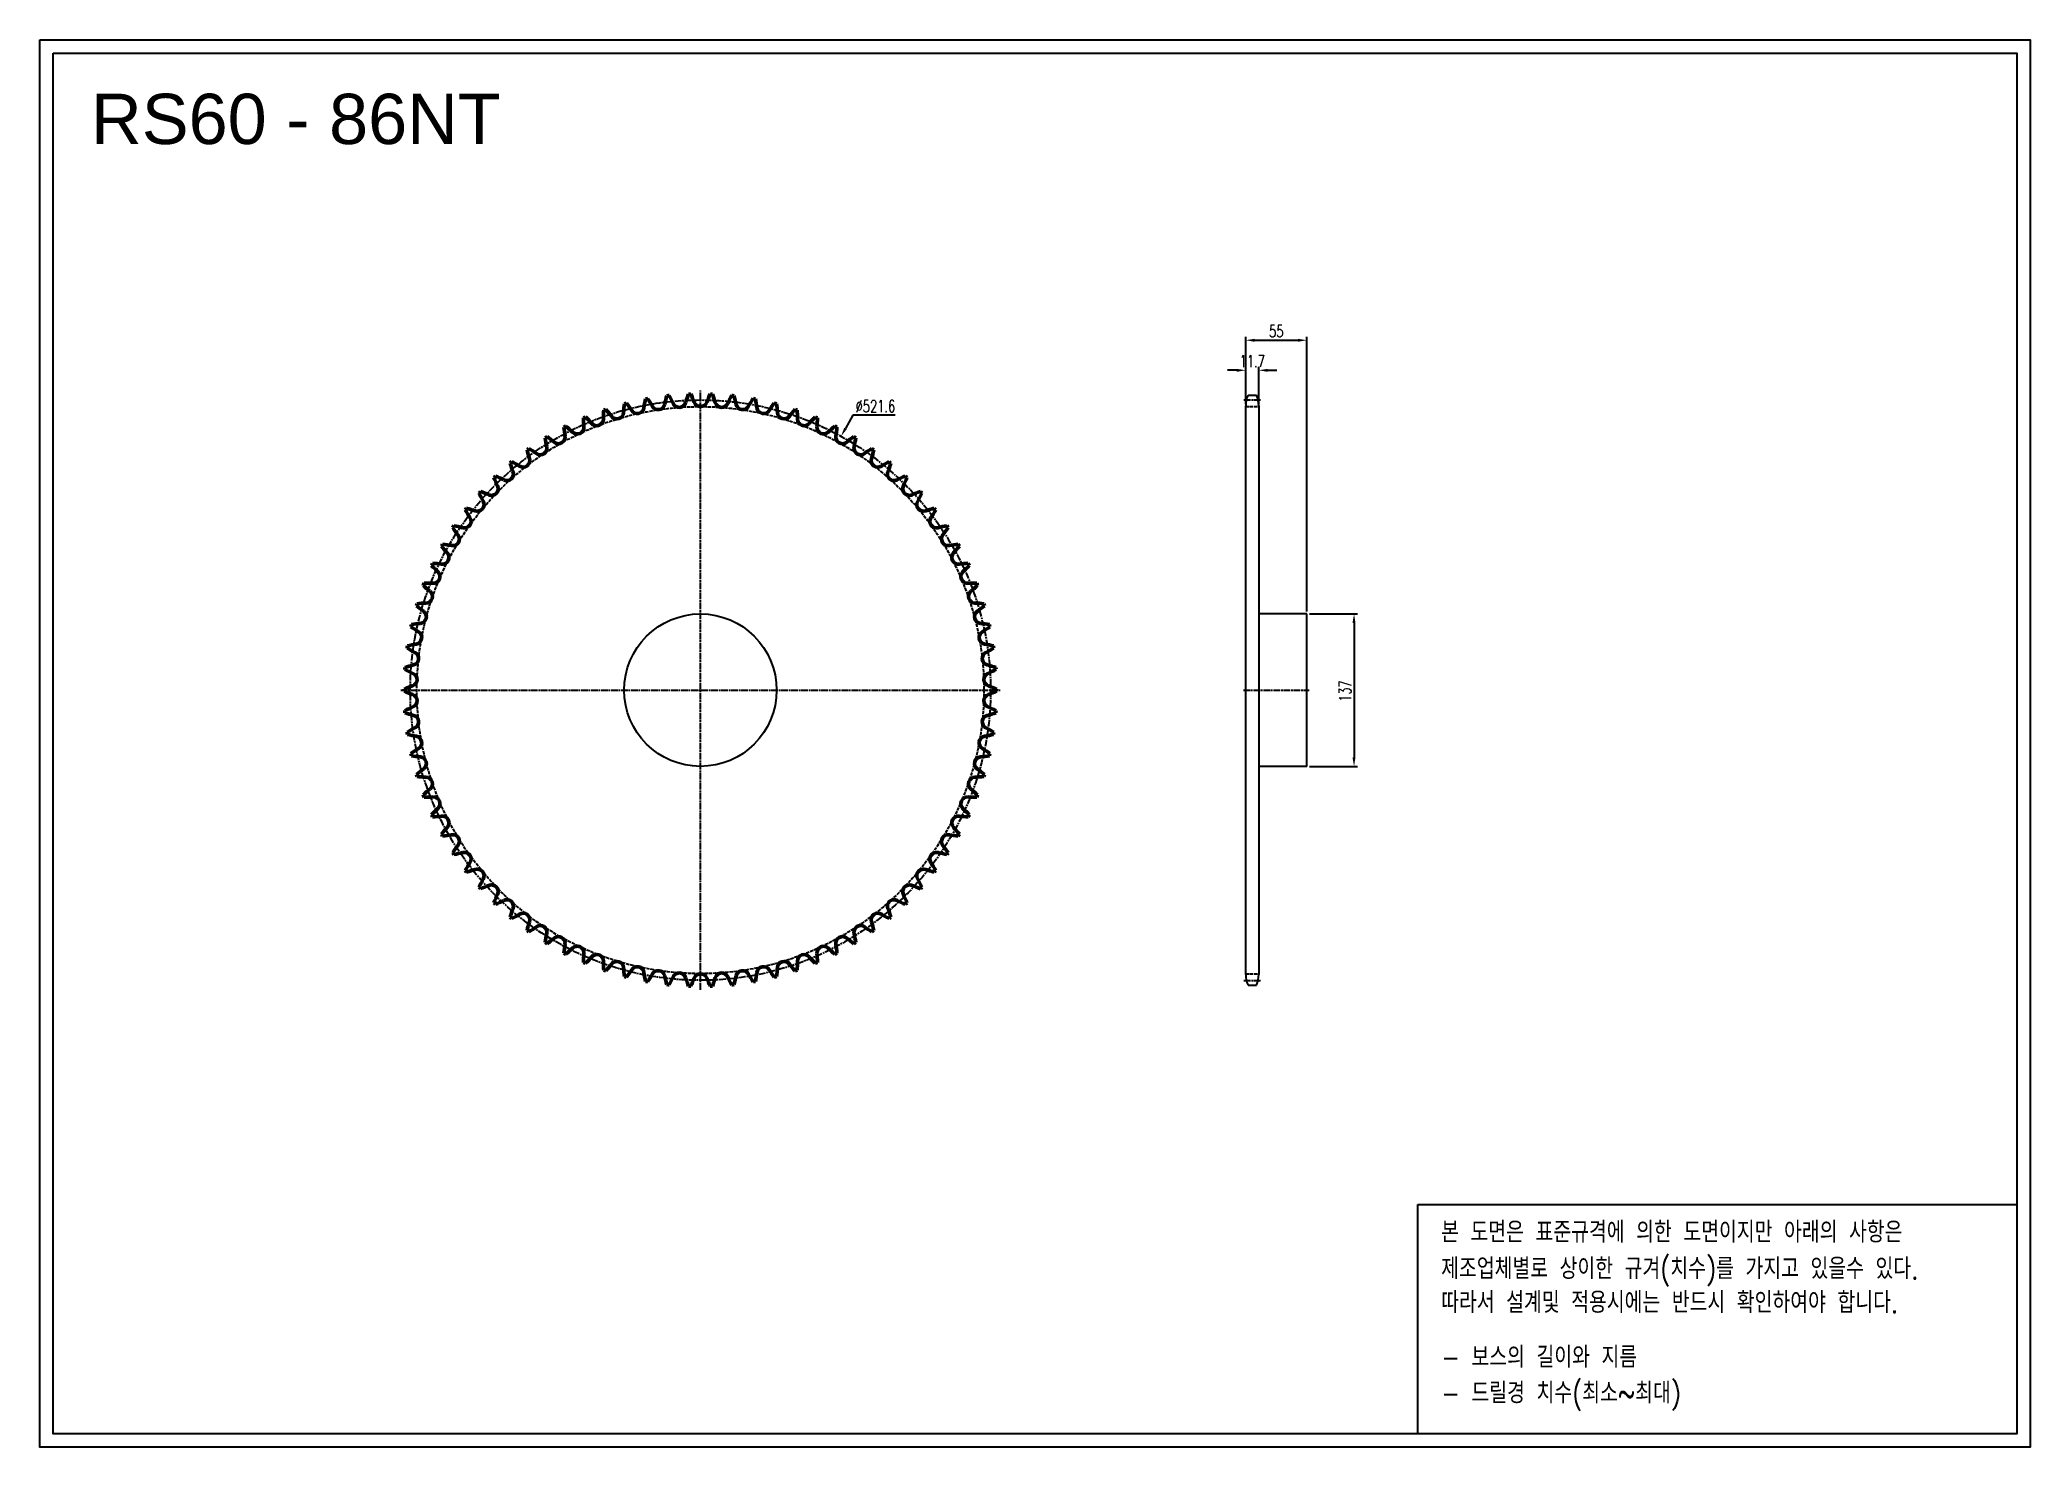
# Model space of a CAD drawing. Header units: millimetres. Extents: x 38128 to 39917, y 6760 to 8025.
import ezdxf

# ---------------------------------------------------------------- set-up
doc = ezdxf.new("R2010")
doc.units = ezdxf.units.MM
for name, pattern in [('AM_ISO02W050', [7.5, 6, -1.5]), ('AM_ISO02W050x2', [3.75, 3, -0.75]), ('AM_ISO08W050', [18, 12, -1.5, 3, -1.5]), ('AM_ISO08W050x2', [9, 6, -0.75, 1.5, -0.75])]:
    doc.linetypes.add(name, pattern=pattern)
for name, color, linetype, lineweight in [('AM_0N', 7, 'Continuous', 50), ('AM_3N', 6, 'AM_ISO02W050', 25), ('AM_7', 4, 'AM_ISO08W050', 25), ('AM_7N', 4, 'AM_ISO08W050', 25)]:
    doc.layers.add(name, color=color, linetype=linetype, lineweight=lineweight)
doc.layers.add('S-DIM', color=7, linetype='Continuous')
doc.styles.add('HAN', font='ROMANS.shx', dxfattribs={"width": 0.7, "bigfont": 'whgtxt.shx'})
doc.styles.add('HSG', font='SIMPLEX.shx', dxfattribs={"width": 0.7, "bigfont": 'HSG.shx'})
doc.styles.get("Standard").update_dxf_attribs({"font": 'arial.ttf'})
doc.dimstyles.new('APP23', dxfattribs={"dimscale": 4.5, "dimtxt": 2.4, "dimasz": 1.8, "dimexe": 0.7, "dimexo": 0.5, "dimgap": 0.6, "dimtad": 1, "dimtoh": 1, "dimdec": 1, "dimrnd": 0.01, "dimzin": 9, "dimdsep": 46, "dimtxsty": 'HSG', "dimcen": 0, "dimclrd": 1, "dimclre": 1, "dimclrt": 256, "dimazin": 2, "dimtp": 1, "dimtm": 1, "dimtfac": 0.5, "dimtdec": 1, "dimtix": 1, "dimtofl": 0, "dimtmove": 0, "dimatfit": 3, "dimfxl": 0, "dimtvp": 1, "dimtolj": 2, "dimlwd": -1, "dimlwe": -1, "dimarcsym": 0})

# ---------------------------------------------------------------- blocks, each defined once
blk = doc.blocks.new('*D1')
at = {"layer": 'Defpoints', "color": 0, "transparency": 16777216}
for p in [(38847.8, 7668.9), (38595, 7212.7)]:
    blk.add_point(p, dxfattribs=at)
at = {"layer": 'S-DIM', "color": 1, "transparency": 16777216}
for p, q in [((38858.4, 7687.9), (38851.8, 7676)), ((38896.4, 7687.9), (38858.4, 7687.9))]:
    blk.add_line(p, q, dxfattribs=at)
blk.add_solid([(38850.6, 7676.6), (38852.9, 7675.3), (38847.8, 7668.9)], dxfattribs=at)
at = {"layer": 'S-DIM', "transparency": 16777216, "insert": (38878.7, 7696), "char_height": 10.8, "attachment_point": 5, "style": 'HSG'}
blk.add_mtext('\\A2;∅521.6', dxfattribs=at)
blk = doc.blocks.new('*D2')
at = {"layer": 'Defpoints', "color": 0, "transparency": 16777216}
for p in [(39223.2, 7728.3), (39211.5, 7695.7), (39223.2, 7695.7)]:
    blk.add_point(p, dxfattribs=at)
at = {"layer": 'S-DIM', "color": 1, "transparency": 16777216}
for p, q in [((39211.5, 7697.9), (39211.5, 7731.4)), ((39223.2, 7697.9), (39223.2, 7731.4)), ((39203.4, 7728.3), (39195.3, 7728.3)), ((39231.3, 7728.3), (39239.4, 7728.3))]:
    blk.add_line(p, q, dxfattribs=at)
for points in [[(39203.4, 7729.6), (39203.4, 7726.9), (39211.5, 7728.3)], [(39231.3, 7729.6), (39231.3, 7726.9), (39223.2, 7728.3)]]:
    blk.add_solid(points, dxfattribs=at)
at = {"layer": 'S-DIM', "transparency": 16777216, "insert": (39217.4, 7736.4), "char_height": 10.8, "attachment_point": 5, "style": 'HSG'}
blk.add_mtext('\\A2;11.7', dxfattribs=at)
blk = doc.blocks.new('*D3')
at = {"layer": 'Defpoints', "color": 0, "transparency": 16777216}
for p in [(39266.5, 7755.3), (39211.5, 7695.7), (39266.5, 7509.3)]:
    blk.add_point(p, dxfattribs=at)
at = {"layer": 'S-DIM', "color": 1, "transparency": 16777216}
for p, q in [((39211.5, 7697.9), (39211.5, 7758.4)), ((39219.6, 7755.3), (39258.4, 7755.3)), ((39266.5, 7511.5), (39266.5, 7758.4))]:
    blk.add_line(p, q, dxfattribs=at)
for points in [[(39219.6, 7756.6), (39219.6, 7753.9), (39211.5, 7755.3)], [(39258.4, 7756.6), (39258.4, 7753.9), (39266.5, 7755.3)]]:
    blk.add_solid(points, dxfattribs=at)
at = {"layer": 'S-DIM', "transparency": 16777216, "insert": (39239, 7763.4), "char_height": 10.8, "attachment_point": 5, "style": 'HSG'}
blk.add_mtext('\\A2;55', dxfattribs=at)
blk = doc.blocks.new('*D4')
at = {"layer": 'Defpoints', "color": 0, "transparency": 16777216}
for p in [(39266.5, 7509.3), (39266.5, 7372.3), (39308.9, 7372.3)]:
    blk.add_point(p, dxfattribs=at)
at = {"layer": 'S-DIM', "color": 1, "transparency": 16777216}
for p, q in [((39268.8, 7509.3), (39312, 7509.3)), ((39308.9, 7501.2), (39308.9, 7380.4)), ((39268.8, 7372.3), (39312, 7372.3))]:
    blk.add_line(p, q, dxfattribs=at)
for points in [[(39307.5, 7501.2), (39310.2, 7501.2), (39308.9, 7509.3)], [(39307.5, 7380.4), (39310.2, 7380.4), (39308.9, 7372.3)]]:
    blk.add_solid(points, dxfattribs=at)
at = {"layer": 'S-DIM', "transparency": 16777216, "insert": (39300.8, 7439.9), "char_height": 10.8, "attachment_point": 5, "rotation": 90, "style": 'HSG'}
blk.add_mtext('\\A2;137', dxfattribs=at)

msp = doc.modelspace()

# ---------------------------------------------------------------- linework, layer by layer
for p, q in [((39211.5, 7185.22), (39211.5, 7696.36)), ((39213.59, 7705.86), (39221.12, 7705.86)), ((39223.2, 7696.36), (39223.2, 7185.22)), ((39266.5, 7509.29), (39223.2, 7509.29)), ((39266.5, 7372.29), (39266.5, 7509.29)), ((39266.5, 7372.29), (39223.2, 7372.29)), ((39213.59, 7175.72), (39221.12, 7175.72))]:
    msp.add_line(p, q)
for points in [[(38127.62, 8025.32), (39916.64, 8025.32), (39916.64, 6760.36), (38127.62, 6760.36)], [(38139.67, 8013.27), (39904.59, 8013.27), (39904.59, 6772.41), (38139.67, 6772.41)]]:
    msp.add_lwpolyline(points, close=True)
at = {"color": 6}
msp.add_lwpolyline([(39366.38, 6978.6), (39904.59, 6978.6), (39904.59, 6772.41), (39366.38, 6772.41)], close=True, dxfattribs=at)
msp.add_circle((38721.41, 7440.79), 68.5)
for centre, start, end in [((39234.2, 7696.36), 155.25994, 180), ((39200.5, 7696.36), 0, 24.74006), ((39234.2, 7185.22), 180, 204.74006), ((39200.5, 7185.22), 335.25994, 0)]:
    msp.add_arc(centre, 22.7, start, end)
at = {"layer": 'AM_0N'}
for centre, radius, start, end in [((38721.41, 7440.79), 266.34, 108.61527, 109.05915), ((38541.38, 7610.79), 125.77, 37.26744, 40.93693), ((38777.76, 7681.91), 125.77, 172.55144, 176.22093), ((38721.41, 7440.79), 266.34, 104.42922, 104.8731), ((38554.27, 7623.48), 125.77, 33.0814, 36.75088), ((38664.7, 7695.41), 6.01, 213.0814, 352.03488), ((38795.21, 7677.15), 125.77, 168.3654, 172.03488), ((38721.41, 7440.79), 266.34, 100.24318, 100.68705), ((38568.06, 7635.19), 125.77, 28.89535, 32.56484), ((38683.43, 7698.87), 6.01, 208.89535, 347.84884), ((38812.26, 7671.13), 125.77, 164.17935, 167.84884), ((38721.41, 7440.79), 266.34, 96.05713, 96.50101), ((38582.66, 7645.87), 125.77, 24.7093, 28.37879), ((38702.37, 7700.96), 6.01, 204.7093, 343.66279), ((38828.84, 7663.89), 125.77, 159.9933, 163.66279), ((38721.41, 7440.79), 266.34, 91.87109, 92.31496), ((38598, 7655.45), 125.77, 20.52326, 24.19274), ((38721.41, 7701.65), 6.01, 200.52326, 339.47674), ((38844.83, 7655.45), 125.77, 155.80726, 159.47674), ((38721.41, 7440.79), 266.34, 87.68504, 88.12891), ((38613.99, 7663.89), 125.77, 16.33721, 20.0067), ((38740.46, 7700.96), 6.01, 196.33721, 335.2907), ((38860.17, 7645.87), 125.77, 151.62121, 155.2907), ((38721.41, 7440.79), 266.34, 83.49899, 83.94287), ((38630.56, 7671.13), 125.77, 12.15116, 15.82065), ((38759.4, 7698.87), 6.01, 192.15116, 331.10465), ((38874.77, 7635.19), 125.77, 147.43516, 151.10465), ((38721.41, 7440.79), 266.34, 79.31295, 79.75682), ((38647.62, 7677.15), 125.77, 7.96512, 11.6346), ((38778.13, 7695.41), 6.01, 187.96512, 326.9186), ((38888.56, 7623.48), 125.77, 143.24912, 146.9186), ((38721.41, 7440.79), 266.34, 75.1269, 75.57078), ((38665.07, 7681.91), 125.77, 3.77907, 7.44856), ((38901.44, 7610.79), 125.77, 139.06307, 142.73256), ((38721.41, 7440.79), 266.34, 70.94085, 71.38473), ((38721.41, 7440.79), 266.34, 116.98736, 117.43124), ((38723.99, 7688.39), 125.77, 185.10958, 188.77907), ((38518.55, 7582.77), 125.77, 45.63953, 49.30902), ((38610.69, 7676.99), 6.01, 225.63953, 4.59302), ((38721.41, 7440.79), 266.34, 112.80132, 113.24519), ((38742.05, 7687.54), 125.77, 180.92353, 184.59302), ((38529.46, 7597.2), 125.77, 41.45349, 45.12298), ((38628.23, 7684.44), 6.01, 221.45349, 0.40698), ((38760.01, 7685.38), 125.77, 176.73749, 180.40698), ((38646.26, 7690.59), 6.01, 217.26744, 356.22093), ((38796.57, 7690.59), 6.01, 183.77907, 322.73256), ((38682.82, 7685.38), 125.77, 359.59302, 3.26251), ((38814.6, 7684.44), 6.01, 179.59302, 318.54651), ((38913.37, 7597.2), 125.77, 134.87702, 138.54651), ((38721.41, 7440.79), 266.34, 66.75481, 67.19868), ((38832.14, 7676.99), 6.01, 175.40698, 314.36047), ((38700.78, 7687.54), 125.77, 355.40698, 359.07647), ((38924.28, 7582.77), 125.77, 130.69098, 134.36047), ((38721.41, 7440.79), 266.34, 62.56876, 63.01264), ((38718.84, 7688.39), 125.77, 351.22093, 354.89042), ((38721.41, 7440.79), 266.34, 125.35946, 125.80333), ((38500.04, 7551.72), 125.77, 54.01163, 57.68112), ((38577.48, 7658.35), 6.01, 234.01163, 12.96512), ((38721.41, 7440.79), 266.34, 121.17341, 121.61729), ((38705.9, 7687.92), 125.77, 189.29563, 192.96512), ((38508.73, 7567.58), 125.77, 49.82558, 53.49507), ((38593.74, 7668.27), 6.01, 229.82558, 8.77907), ((38849.08, 7668.27), 6.01, 171.22093, 310.17442), ((38934.1, 7567.58), 125.77, 126.50493, 130.17442), ((38721.41, 7440.79), 266.34, 58.38271, 58.82659), ((38865.35, 7658.35), 6.01, 167.03488, 305.98837), ((38736.93, 7687.92), 125.77, 347.03488, 350.70437), ((38942.79, 7551.72), 125.77, 122.31888, 125.98837), ((38721.41, 7440.79), 266.34, 54.19667, 54.64054), ((38721.41, 7440.79), 266.34, 129.5455, 129.98938), ((38670.09, 7683.02), 125.77, 197.66772, 201.33721), ((38492.53, 7535.26), 125.77, 58.19767, 61.86716), ((38561.98, 7647.26), 6.01, 238.19767, 17.15116), ((38687.91, 7686.12), 125.77, 193.48167, 197.15116), ((38880.85, 7647.26), 6.01, 162.84884, 301.80233), ((38754.92, 7686.12), 125.77, 342.84884, 346.51833), ((38950.3, 7535.26), 125.77, 118.13284, 121.80233), ((38772.74, 7683.02), 125.77, 338.66279, 342.33228), ((38721.41, 7440.79), 266.34, 50.01062, 50.4545), ((38533.62, 7621.85), 6.01, 246.56977, 25.52326), ((38721.41, 7440.79), 266.34, 133.73155, 134.17543), ((38652.54, 7678.63), 125.77, 201.85377, 205.52326), ((38486.25, 7518.3), 125.77, 62.38372, 66.05321), ((38547.34, 7635.07), 6.01, 242.38372, 21.33721), ((38895.49, 7635.07), 6.01, 158.66279, 297.61628), ((38956.58, 7518.3), 125.77, 113.94679, 117.61628), ((38909.21, 7621.85), 6.01, 154.47674, 293.43023), ((38790.29, 7678.63), 125.77, 334.47674, 338.14623), ((38721.41, 7440.79), 266.34, 45.82457, 46.26845), ((38721.41, 7440.79), 266.34, 142.10364, 142.54752), ((38477.47, 7483.24), 125.77, 70.75581, 74.4253), ((38520.9, 7607.66), 6.01, 250.75581, 29.7093), ((38721.41, 7440.79), 266.34, 137.9176, 138.36147), ((38635.37, 7672.97), 125.77, 206.03981, 209.7093), ((38481.22, 7500.93), 125.77, 66.56977, 70.23926), ((38961.61, 7500.93), 125.77, 109.76074, 113.43023), ((38921.93, 7607.66), 6.01, 150.2907, 289.24419), ((38807.46, 7672.97), 125.77, 330.2907, 333.96019), ((38721.41, 7440.79), 266.34, 41.63853, 42.0824), ((38965.36, 7483.24), 125.77, 105.5747, 109.24419), ((38721.41, 7440.79), 266.34, 37.45248, 37.89636), ((38721.41, 7440.79), 266.34, 146.28969, 146.73357), ((38602.48, 7657.97), 125.77, 214.41191, 218.0814), ((38475.02, 7465.32), 125.77, 74.94186, 78.61135), ((38509.26, 7592.58), 6.01, 254.94186, 33.89535), ((38618.65, 7666.07), 125.77, 210.22586, 213.89535), ((38933.57, 7592.58), 6.01, 146.10465, 285.05814), ((38824.18, 7666.07), 125.77, 326.10465, 329.77414), ((38967.81, 7465.32), 125.77, 101.38865, 105.05814), ((38840.35, 7657.97), 125.77, 321.9186, 325.58809), ((38721.41, 7440.79), 266.34, 33.26643, 33.71031), ((38721.41, 7440.79), 266.34, 150.47574, 150.91961), ((38586.94, 7648.7), 125.77, 218.59795, 222.26744), ((38473.89, 7447.27), 125.77, 79.12791, 82.7974), ((38498.75, 7576.68), 6.01, 259.12791, 38.0814), ((38944.08, 7576.68), 6.01, 141.9186, 280.87209), ((38968.94, 7447.27), 125.77, 97.2026, 100.87209), ((38855.89, 7648.7), 125.77, 317.73256, 321.40205), ((38721.41, 7440.79), 266.34, 29.08039, 29.52426), ((38721.41, 7440.79), 266.34, 154.66178, 155.10566), ((38572.12, 7638.33), 125.77, 222.784, 226.45349), ((38474.08, 7429.18), 125.77, 83.31395, 86.98344), ((38489.42, 7560.07), 6.01, 263.31395, 42.26744), ((38953.41, 7560.07), 6.01, 137.73256, 276.68605), ((38968.75, 7429.18), 125.77, 93.01656, 96.68605), ((38870.71, 7638.33), 125.77, 313.54651, 317.216), ((38721.41, 7440.79), 266.34, 24.89434, 25.33822), ((38721.41, 7440.79), 266.34, 158.84783, 159.29171), ((38558.1, 7626.91), 125.77, 226.97005, 230.63953), ((38475.58, 7411.16), 125.77, 87.5, 91.16949), ((38481.33, 7542.81), 6.01, 267.5, 46.45349), ((38961.5, 7542.81), 6.01, 133.54651, 272.5), ((38967.25, 7411.16), 125.77, 88.83051, 92.5), ((38884.73, 7626.91), 125.77, 309.36047, 313.02995), ((38721.41, 7440.79), 266.34, 20.70829, 21.15217), ((38721.41, 7440.79), 266.34, 163.03388, 163.47775), ((38544.95, 7614.49), 125.77, 231.15609, 234.82558), ((38478.4, 7393.29), 125.77, 91.68605, 95.35553), ((38474.53, 7525.02), 6.01, 271.68605, 50.63953), ((38968.3, 7525.02), 6.01, 129.36047, 268.31395), ((38964.43, 7393.29), 125.77, 84.64447, 88.31395), ((38897.88, 7614.49), 125.77, 305.17442, 308.84391), ((38721.41, 7440.79), 266.34, 16.52225, 16.96612), ((38721.41, 7440.79), 266.34, 167.21992, 167.6638), ((38532.74, 7601.15), 125.77, 235.34214, 239.01163), ((38482.52, 7375.68), 125.77, 95.87209, 99.54158), ((38469.04, 7506.77), 6.01, 275.87209, 54.82558), ((38973.79, 7506.77), 6.01, 125.17442, 264.12791), ((38960.31, 7375.68), 125.77, 80.45842, 84.12791), ((38910.09, 7601.15), 125.77, 300.98837, 304.65786), ((38721.41, 7440.79), 266.34, 12.3362, 12.78008), ((38721.41, 7440.79), 266.34, 171.40597, 171.84985), ((38521.54, 7586.95), 125.77, 239.52819, 243.19767), ((38487.91, 7358.41), 125.77, 100.05814, 103.72763), ((38464.89, 7488.17), 6.01, 280.05814, 59.01163), ((38977.94, 7488.17), 6.01, 120.98837, 259.94186), ((38954.92, 7358.41), 125.77, 76.27237, 79.94186), ((38921.29, 7586.95), 125.77, 296.80233, 300.47181), ((38721.41, 7440.79), 266.34, 8.15015, 8.59403), ((38721.41, 7440.79), 266.34, 175.59202, 176.03589), ((38494.54, 7341.59), 125.77, 104.24419, 107.91367), ((38462.12, 7469.32), 6.01, 284.24419, 63.19767), ((38980.71, 7469.32), 6.01, 116.80233, 255.75581), ((38948.28, 7341.59), 125.77, 72.08633, 75.75581), ((38721.41, 7440.79), 266.34, 3.96411, 4.40798), ((38502.39, 7325.29), 125.77, 108.43023, 112.09972), ((38511.41, 7571.97), 125.77, 243.71423, 247.38372), ((38460.73, 7450.32), 6.01, 288.43023, 67.38372), ((38982.1, 7450.32), 6.01, 112.61628, 251.56977), ((38931.42, 7571.97), 125.77, 292.61628, 296.28577), ((38940.44, 7325.29), 125.77, 67.90028, 71.56977), ((38721.41, 7440.79), 266.34, 179.77806, 180.22194), ((38502.39, 7556.29), 125.77, 247.90028, 251.56977), ((38511.41, 7309.61), 125.77, 112.61628, 116.28577), ((38460.73, 7431.26), 6.01, 292.61628, 71.56977), ((38982.1, 7431.26), 6.01, 108.43023, 247.38372), ((38931.42, 7309.61), 125.77, 63.71423, 67.38372), ((38940.44, 7556.29), 125.77, 288.43023, 292.09972), ((38721.41, 7440.79), 266.34, 359.77806, 0.22194), ((38721.41, 7440.79), 266.34, 183.96411, 184.40798), ((38494.54, 7539.99), 125.77, 252.08633, 255.75581), ((38521.54, 7294.63), 125.77, 116.80233, 120.47181), ((38462.12, 7412.26), 6.01, 296.80233, 75.75581), ((38980.71, 7412.26), 6.01, 104.24419, 243.19767), ((38921.29, 7294.63), 125.77, 59.52819, 63.19767), ((38948.28, 7539.99), 125.77, 284.24419, 287.91367), ((38721.41, 7440.79), 266.34, 355.59202, 356.03589), ((38721.41, 7440.79), 266.34, 188.15015, 188.59403), ((38487.91, 7523.17), 125.77, 256.27237, 259.94186), ((38464.89, 7393.41), 6.01, 300.98837, 79.94186), ((38977.94, 7393.41), 6.01, 100.05814, 239.01163), ((38954.92, 7523.17), 125.77, 280.05814, 283.72763), ((38721.41, 7440.79), 266.34, 351.40597, 351.84985), ((38532.74, 7280.43), 125.77, 120.98837, 124.65786), ((38721.41, 7440.79), 266.34, 192.3362, 192.78008), ((38482.52, 7505.9), 125.77, 260.45842, 264.12791), ((38469.04, 7374.81), 6.01, 305.17442, 84.12791), ((38973.79, 7374.81), 6.01, 95.87209, 234.82558), ((38960.31, 7505.9), 125.77, 275.87209, 279.54158), ((38910.09, 7280.43), 125.77, 55.34214, 59.01163), ((38721.41, 7440.79), 266.34, 347.21992, 347.6638), ((38544.95, 7267.09), 125.77, 125.17442, 128.84391), ((38721.41, 7440.79), 266.34, 196.52225, 196.96612), ((38478.4, 7488.29), 125.77, 264.64447, 268.31395), ((38474.53, 7356.56), 6.01, 309.36047, 88.31395), ((38968.3, 7356.56), 6.01, 91.68605, 230.63953), ((38964.43, 7488.29), 125.77, 271.68605, 275.35553), ((38897.88, 7267.09), 125.77, 51.15609, 54.82558), ((38721.41, 7440.79), 266.34, 343.03388, 343.47775), ((38558.1, 7254.67), 125.77, 129.36047, 133.02995), ((38721.41, 7440.79), 266.34, 200.70829, 201.15217), ((38475.58, 7470.43), 125.77, 268.83051, 272.5), ((38481.33, 7338.77), 6.01, 313.54651, 92.5), ((38961.5, 7338.77), 6.01, 87.5, 226.45349), ((38967.25, 7470.43), 125.77, 267.5, 271.16949), ((38884.73, 7254.67), 125.77, 46.97005, 50.63953), ((38721.41, 7440.79), 266.34, 338.84783, 339.29171), ((38572.12, 7243.25), 125.77, 133.54651, 137.216), ((38721.41, 7440.79), 266.34, 204.89434, 205.33822), ((38474.08, 7452.4), 125.77, 273.01656, 276.68605), ((38586.94, 7232.88), 125.77, 137.73256, 141.40205), ((38489.42, 7321.51), 6.01, 317.73256, 96.68605), ((38953.41, 7321.51), 6.01, 83.31395, 222.26744), ((38855.89, 7232.88), 125.77, 38.59795, 42.26744), ((38968.75, 7452.4), 125.77, 263.31395, 266.98344), ((38870.71, 7243.25), 125.77, 42.784, 46.45349), ((38721.41, 7440.79), 266.34, 334.66178, 335.10566), ((38721.41, 7440.79), 266.34, 209.08039, 209.52426), ((38473.89, 7434.32), 125.77, 277.2026, 280.87209), ((38498.75, 7304.9), 6.01, 321.9186, 100.87209), ((38602.48, 7223.62), 125.77, 141.9186, 145.58809), ((38944.08, 7304.9), 6.01, 79.12791, 218.0814), ((38840.35, 7223.62), 125.77, 34.41191, 38.0814), ((38968.94, 7434.32), 125.77, 259.12791, 262.7974), ((38721.41, 7440.79), 266.34, 330.47574, 330.91961), ((38721.41, 7440.79), 266.34, 213.26643, 213.71031), ((38475.02, 7416.27), 125.77, 281.38865, 285.05814), ((38509.26, 7289.01), 6.01, 326.10465, 105.05814), ((38618.65, 7215.51), 125.77, 146.10465, 149.77414), ((38933.57, 7289.01), 6.01, 74.94186, 213.89535), ((38824.18, 7215.51), 125.77, 30.22586, 33.89535), ((38967.81, 7416.27), 125.77, 254.94186, 258.61135), ((38721.41, 7440.79), 266.34, 326.28969, 326.73357), ((38721.41, 7440.79), 266.34, 217.45248, 217.89636), ((38477.47, 7398.35), 125.77, 285.5747, 289.24419), ((38520.9, 7273.93), 6.01, 330.2907, 109.24419), ((38635.37, 7208.61), 125.77, 150.2907, 153.96019), ((38721.41, 7440.79), 266.34, 221.63853, 222.0824), ((38481.22, 7380.65), 125.77, 289.76074, 293.43023), ((38533.62, 7259.73), 6.01, 334.47674, 113.43023), ((38909.21, 7259.73), 6.01, 66.56977, 205.52326), ((38961.61, 7380.65), 125.77, 246.56977, 250.23926), ((38921.93, 7273.93), 6.01, 70.75581, 209.7093), ((38807.46, 7208.61), 125.77, 26.03981, 29.7093), ((38721.41, 7440.79), 266.34, 317.9176, 318.36147), ((38965.36, 7398.35), 125.77, 250.75581, 254.4253), ((38721.41, 7440.79), 266.34, 322.10364, 322.54752), ((38652.54, 7202.95), 125.77, 154.47674, 158.14623), ((38721.41, 7440.79), 266.34, 225.82457, 226.26845), ((38486.25, 7363.28), 125.77, 293.94679, 297.61628), ((38547.34, 7246.51), 6.01, 338.66279, 117.61628), ((38895.49, 7246.51), 6.01, 62.38372, 201.33721), ((38956.58, 7363.28), 125.77, 242.38372, 246.05321), ((38790.29, 7202.95), 125.77, 21.85377, 25.52326), ((38721.41, 7440.79), 266.34, 313.73155, 314.17543), ((38670.09, 7198.56), 125.77, 158.66279, 162.33228), ((38721.41, 7440.79), 266.34, 230.01062, 230.4545), ((38492.53, 7346.32), 125.77, 298.13284, 301.80233), ((38561.98, 7234.32), 6.01, 342.84884, 121.80233), ((38687.91, 7195.46), 125.77, 162.84884, 166.51833), ((38500.04, 7329.86), 125.77, 302.31888, 305.98837), ((38577.48, 7223.23), 6.01, 347.03488, 125.98837), ((38865.35, 7223.23), 6.01, 54.01163, 192.96512), ((38942.79, 7329.86), 125.77, 234.01163, 237.68112), ((38880.85, 7234.32), 6.01, 58.19767, 197.15116), ((38754.92, 7195.46), 125.77, 13.48167, 17.15116), ((38950.3, 7346.32), 125.77, 238.19767, 241.86716), ((38772.74, 7198.56), 125.77, 17.66772, 21.33721), ((38721.41, 7440.79), 266.34, 309.5455, 309.98938), ((38721.41, 7440.79), 266.34, 234.19667, 234.64054), ((38705.9, 7193.67), 125.77, 167.03488, 170.70437), ((38721.41, 7440.79), 266.34, 238.38271, 238.82659), ((38508.73, 7314), 125.77, 306.50493, 310.17442), ((38593.74, 7213.31), 6.01, 351.22093, 130.17442), ((38723.99, 7193.19), 125.77, 171.22093, 174.89042), ((38610.69, 7204.59), 6.01, 355.40698, 134.36047), ((38832.14, 7204.59), 6.01, 45.63953, 184.59302), ((38849.08, 7213.31), 6.01, 49.82558, 188.77907), ((38718.84, 7193.19), 125.77, 5.10958, 8.77907), ((38934.1, 7314), 125.77, 229.82558, 233.49507), ((38721.41, 7440.79), 266.34, 301.17341, 301.61729), ((38736.93, 7193.67), 125.77, 9.29563, 12.96512), ((38721.41, 7440.79), 266.34, 305.35946, 305.80333), ((38721.41, 7440.79), 266.34, 242.56876, 243.01264), ((38518.55, 7298.81), 125.77, 310.69098, 314.36047), ((38742.05, 7194.04), 125.77, 175.40698, 179.07647), ((38721.41, 7440.79), 266.34, 246.75481, 247.19868), ((38529.46, 7284.39), 125.77, 314.87702, 318.54651), ((38628.23, 7197.14), 6.01, 359.59302, 138.54651), ((38760.01, 7196.21), 125.77, 179.59302, 183.26251), ((38541.38, 7270.79), 125.77, 319.06307, 322.73256), ((38646.26, 7190.99), 6.01, 3.77907, 142.73256), ((38664.7, 7186.17), 6.01, 7.96512, 146.9186), ((38778.13, 7186.17), 6.01, 33.0814, 172.03488), ((38796.57, 7190.99), 6.01, 37.26744, 176.22093), ((38901.44, 7270.79), 125.77, 217.26744, 220.93693), ((38682.82, 7196.21), 125.77, 356.73749, 0.40698), ((38814.6, 7197.14), 6.01, 41.45349, 180.40698), ((38913.37, 7284.39), 125.77, 221.45349, 225.12298), ((38721.41, 7440.79), 266.34, 292.80132, 293.24519), ((38700.78, 7194.04), 125.77, 0.92353, 4.59302), ((38924.28, 7298.81), 125.77, 225.63953, 229.30902), ((38721.41, 7440.79), 266.34, 296.98736, 297.43124), ((38721.41, 7440.79), 266.34, 250.94085, 251.38473), ((38777.76, 7199.68), 125.77, 183.77907, 187.44856), ((38721.41, 7440.79), 266.34, 255.1269, 255.57078), ((38554.27, 7258.1), 125.77, 323.24912, 326.9186), ((38795.21, 7204.43), 125.77, 187.96512, 191.6346), ((38721.41, 7440.79), 266.34, 259.31295, 259.75682), ((38568.06, 7246.39), 125.77, 327.43516, 331.10465), ((38683.43, 7182.71), 6.01, 12.15116, 151.10465), ((38812.26, 7210.45), 125.77, 192.15116, 195.82065), ((38721.41, 7440.79), 266.34, 263.49899, 263.94287), ((38582.66, 7235.71), 125.77, 331.62121, 335.2907), ((38702.37, 7180.63), 6.01, 16.33721, 155.2907), ((38828.84, 7217.7), 125.77, 196.33721, 200.0067), ((38721.41, 7440.79), 266.34, 267.68504, 268.12891), ((38598, 7226.13), 125.77, 335.80726, 339.47674), ((38721.41, 7179.93), 6.01, 20.52326, 159.47674), ((38844.83, 7226.13), 125.77, 200.52326, 204.19274), ((38721.41, 7440.79), 266.34, 271.87109, 272.31496), ((38613.99, 7217.7), 125.77, 339.9933, 343.66279), ((38740.46, 7180.63), 6.01, 24.7093, 163.66279), ((38860.17, 7235.71), 125.77, 204.7093, 208.37879), ((38721.41, 7440.79), 266.34, 276.05713, 276.50101), ((38630.56, 7210.45), 125.77, 344.17935, 347.84884), ((38759.4, 7182.71), 6.01, 28.89535, 167.84884), ((38874.77, 7246.39), 125.77, 208.89535, 212.56484), ((38721.41, 7440.79), 266.34, 280.24318, 280.68705), ((38647.62, 7204.43), 125.77, 348.3654, 352.03488), ((38888.56, 7258.1), 125.77, 213.0814, 216.75088), ((38721.41, 7440.79), 266.34, 284.42922, 284.8731), ((38665.07, 7199.68), 125.77, 352.55144, 356.22093), ((38721.41, 7440.79), 266.34, 288.61527, 289.05915)]:
    msp.add_arc(centre, radius, start, end, dxfattribs=at)
at = {"layer": 'AM_3N', "linetype": 'AM_ISO02W050x2'}
for p, q in [((39211.5, 7695.7), (39223.2, 7695.7)), ((39211.5, 7185.88), (39223.2, 7185.88))]:
    msp.add_line(p, q, dxfattribs=at)
msp.add_circle((38721.41, 7440.79), 254.85, dxfattribs=at)
at = {"layer": 'AM_7', "linetype": 'AM_ISO08W050x2'}
msp.add_circle((38721.41, 7440.79), 260.8, dxfattribs=at)
at = {"layer": 'AM_7N', "linetype": 'AM_ISO08W050x2'}
for p, q in [((38721.41, 7171.45), (38721.41, 7710.13)), ((39209.94, 7701.65), (39224.77, 7701.65)), ((38452.07, 7440.79), (38990.76, 7440.79)), ((39209.5, 7440.79), (39268.5, 7440.79)), ((39209.94, 7179.93), (39224.77, 7179.93))]:
    msp.add_line(p, q, dxfattribs=at)

# ---------------------------------------------------------------- texts
msp.add_text('RS60 - 86NT', height=45.1772).set_placement((38173.69, 7931.65))
at = {"color": 6, "style": 'HAN', "width": 0.8}
for s, p in [('본 도면은 표준규격에 의한 도면이지만 아래의 사항은', (39387.19, 6944.23)), ('제조업체별로 상이한 규겨(치수)를 가지고 있을수 있다.', (39387.19, 6911.43)), ('따라서 설계및 적용시에는 반드시 확인하여야 합니다.', (39387.19, 6880.98)), ('- 보스의 길이와 지름', (39387.19, 6831.9)), ('- 드릴경 치수(최소~최대)', (39387.19, 6799.68))]:
    msp.add_text(s, height=18.9237, dxfattribs=at).set_placement(p)

# ---------------------------------------------------------------- dimensions: what is measured, and where the dimension line sits
at = {"layer": 'S-DIM'}
dim = msp.add_linear_dim(base=(39266.5, 7755.26), p1=(39211.5, 7695.7), p2=(39266.5, 7509.29), dimstyle='APP23', dxfattribs=at)
dim.commit()
dim.dimension.update_dxf_attribs({"geometry": '*D3', "text_midpoint": (39239, 7763.36)})
dim = msp.add_linear_dim(base=(39223.2, 7728.26), p1=(39211.5, 7695.7), p2=(39223.2, 7695.7), dimstyle='APP23', dxfattribs=at)
dim.commit()
dim.dimension.update_dxf_attribs({"geometry": '*D2', "text_midpoint": (39217.35, 7728.26), "dimtype": 128})
at = {"layer": 'S-DIM', "color": 1}
dim = msp.add_diameter_dim_2p(p1=(38594.99, 7212.68), p2=(38847.84, 7668.9), dimstyle='APP23', dxfattribs=at)
dim.commit()
dim.dimension.update_dxf_attribs({"geometry": '*D1', "text_midpoint": (38878.72, 7687.92), "dimtype": 131})
at = {"layer": 'S-DIM'}
dim = msp.add_linear_dim(base=(39308.86, 7372.29), p1=(39266.5, 7509.29), p2=(39266.5, 7372.29), angle=90, dimstyle='APP23', dxfattribs=at)
dim.commit()
dim.dimension.update_dxf_attribs({"geometry": '*D4', "text_midpoint": (39308.86, 7439.93), "dimtype": 128})

doc.saveas('drawing.dxf')
